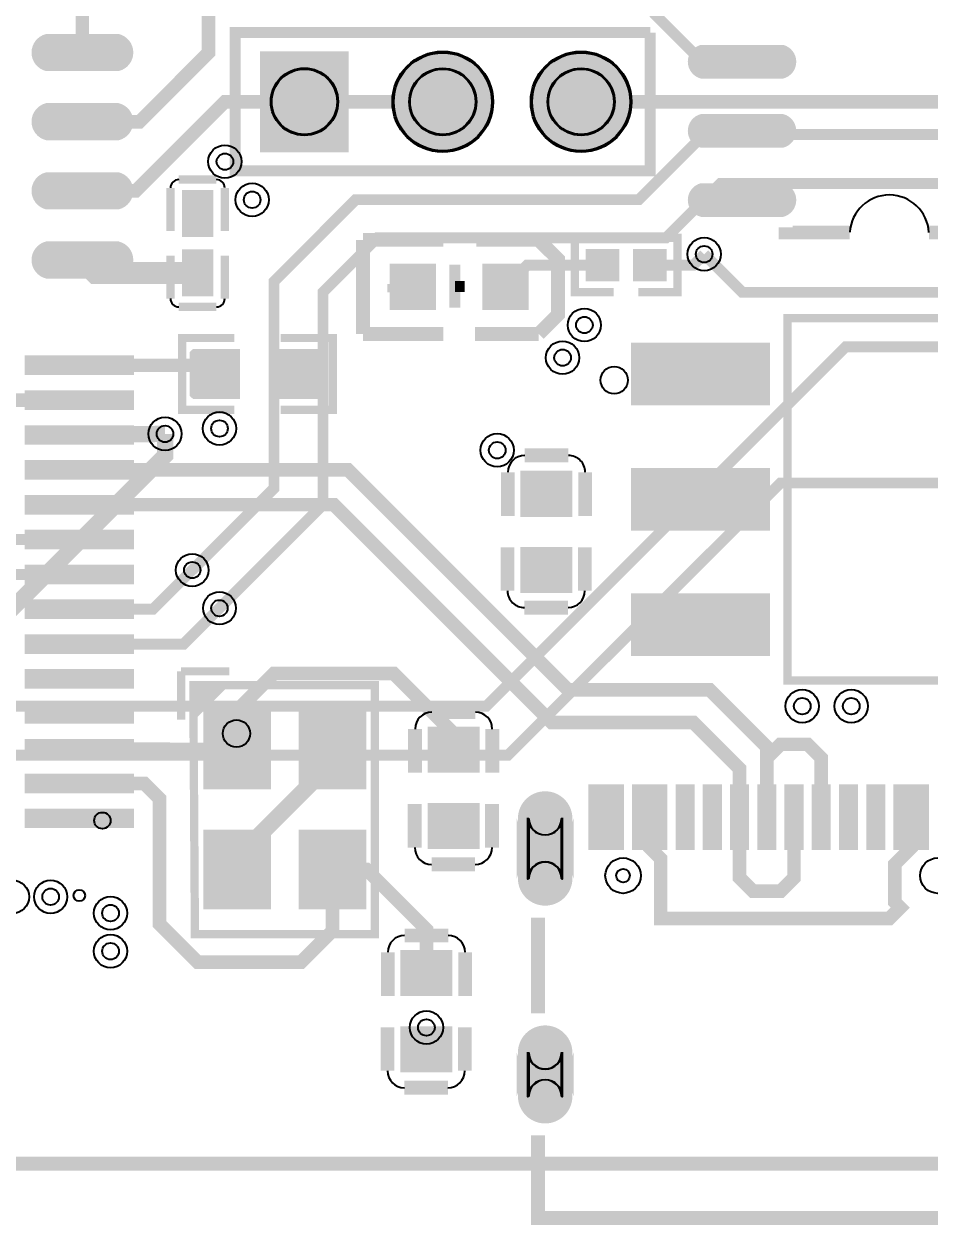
# Model space of a CAD drawing. Header units: millimetres. Extents: x -0.1 to 60.1, y -1.1 to 40.1.
# Drawn here: x 26.11 to 42.75, y -1.13 to 20.93 of the extents above; entities that cross this region are included whole.
import ezdxf

# ---------------------------------------------------------------- set-up
doc = ezdxf.new("R2010")
doc.units = ezdxf.units.MM
for name, color, linetype, true_color in [('BoardOutLine', 7, 'Continuous', 0xff00ff), ('BottomLayer', 7, 'Continuous', 0x0000ff), ('BottomSolderMaskLayer', 7, 'Continuous', 0xaa00ff), ('Document', 7, 'Continuous', 0xffffff), ('Hole', 7, 'Continuous', 0x222222), ('Multi-Layer', 7, 'Continuous', 0xc0c0c0), ('TopLayer', 7, 'Continuous', 0xff0000), ('TopPasteMaskLayer', 7, 'Continuous', 0x808080), ('TopSilkLayer', 7, 'Continuous', 0xffcc00), ('TopSolderMaskLayer', 7, 'Continuous', 0x800080)]:
    doc.layers.add(name, color=color, linetype=linetype, true_color=true_color)

msp = doc.modelspace()

# ---------------------------------------------------------------- hatches: boundary and pattern name
at = {"layer": 'BottomSolderMaskLayer'}
for points in [[(30.447269494538887, 20.424968249936455), (32.07287274574537, 20.424968249936455), (32.07287274574537, 18.574168148336298), (30.447269494538887, 18.574168148336298)], [(32.87467614935239, 19.499568199136434, 1), (34.72547625095259, 19.499568199136434, 1)], [(35.41468122936252, 19.499568199136434, 1), (37.26548133096272, 19.499568199136434, 1)], [(36.20533401066797, 6.350655563215923, -0.7853981633974483), (35.154533909067766, 6.350655563215923), (35.154533909067766, 5.224045986187093, -0.7853981633974483), (36.20533401066797, 5.224045986187093)], [(36.20533401066797, 2.0487793864474497, -0.7853981633974483), (35.154533909067766, 2.0487793864474497), (35.154533909067766, 1.2262015635142234, -0.7853981633974483), (36.20533401066797, 1.2262015635142234)]]:
    msp.add_hatch(color=256, dxfattribs=at).paths.add_polyline_path(points)
at = {"layer": 'Document'}
for points in [[(33.164516129032336, 16.375209550419072), (33.164516129032336, 15.714808229616324), (33.012115824231614, 15.714808229616324), (33.012115824231614, 16.375209550419072)], [(33.43967487934992, 15.99845059690108), (32.779273558547175, 15.99845059690108), (32.779273558547175, 16.1508509017018), (33.43967487934992, 16.1508509017018)], [(35.29342138684274, 16.0504191008381), (34.63302006604022, 16.0504191008381), (34.63302006604022, 16.202819405638706), (35.29342138684274, 16.202819405638706)], [(29.884124968250035, 8.786055372110695), (29.24912369824756, 8.786055372110695), (29.24912369824756, 8.151054102108105)]]:
    msp.add_hatch(color=256, dxfattribs=at).paths.add_polyline_path(points)
at = {"layer": 'Multi-Layer'}
for points in [[(30.47266954533893, 20.39956819913641), (32.04747269494533, 20.39956819913641), (32.04747269494533, 18.599568199136343), (30.47266954533893, 18.599568199136343)], [(32.90007620015249, 19.499568199136434, 1), (34.70007620015249, 19.499568199136434, 1)], [(35.44008128016262, 19.499568199136434, 1), (37.24008128016262, 19.499568199136434, 1)], [(36.17993395986787, 6.3373507747015765, -0.7853981633974483), (35.17993395986787, 6.3373507747015765), (35.17993395986787, 5.23735077470144, -0.7853981633974483), (36.17993395986787, 5.23735077470144)], [(36.17993395986787, 2.037490474980814, -0.7853981633974483), (35.17993395986787, 2.037490474980814), (35.17993395986787, 1.2374904749808593, -0.7853981633974483), (36.17993395986787, 1.2374904749808593)]]:
    msp.add_hatch(color=256, dxfattribs=at).paths.add_polyline_path(points)
at = {"layer": 'TopLayer'}
for points in [[(27.80111760223508, 20.718808737617454, -0.7853981633974483), (27.80111760223508, 20.088811277622536), (26.566116332232696, 20.088811277622536, -0.7853981633974483), (26.566116332232696, 20.718808737617454)], [(38.604216408432876, 19.95095250190489, -0.7853981633974483), (38.604216408432876, 20.519354838709564), (39.986029972059896, 20.519354838709564, -0.7853981633974483), (39.986029972059896, 19.95095250190489)], [(27.80111760223508, 19.448806197612388, -0.7853981633974483), (27.80111760223508, 18.81880873761747), (26.566116332232696, 18.81880873761747, -0.7853981633974483), (26.566116332232696, 19.448806197612388)], [(38.604216408432876, 18.680949961899824, -0.7853981633974483), (38.604216408432876, 19.249352298704498), (39.986029972059896, 19.249352298704498, -0.7853981633974483), (39.986029972059896, 18.680949961899824)], [(27.80111760223508, 18.17880365760732, -0.7853981633974483), (27.80111760223508, 17.548806197612404), (26.566116332232696, 17.548806197612404, -0.7853981633974483), (26.566116332232696, 18.17880365760732)], [(38.604216408432876, 17.410947421894758, -0.7853981633974483), (38.604216408432876, 17.97934975869943), (39.986029972059896, 17.97934975869943, -0.7853981633974483), (39.986029972059896, 17.410947421894758)], [(29.02918465836933, 17.05115570231135), (29.569189738379464, 17.05115570231135), (29.569189738379464, 17.841249682499324), (29.02918465836933, 17.841249682499324)], [(27.80111760223508, 16.908801117602255, -0.7853981633974483), (27.80111760223508, 16.278803657607337), (26.566116332232696, 16.278803657607337, -0.7853981633974483), (26.566116332232696, 16.908801117602255)], [(37.01722123444256, 16.230099060198086), (37.01722123444256, 16.77010414020822), (36.451587503175006, 16.77010414020822), (36.451587503175006, 16.230099060198086)], [(37.31724663449336, 16.230099060198086), (37.31724663449336, 16.77010414020822), (37.882880365760684, 16.77010414020822), (37.882880365760684, 16.230099060198086)], [(29.02918465836933, 16.751130302260663), (29.569189738379464, 16.751130302260663), (29.569189738379464, 15.961036322072573), (29.02918465836933, 15.961036322072573)], [(33.649174498348884, 16.500050800101462), (33.649174498348884, 15.700050800101621), (32.84917449834893, 15.700050800101621), (32.84917449834893, 16.500050800101462)], [(35.35097790195573, 16.500050800101462), (35.35097790195573, 15.700050800101621), (34.550977901955775, 15.700050800101621), (34.550977901955775, 16.500050800101462)], [(39.78016256032515, 13.949987299974623), (37.28016256032515, 13.949987299974623), (37.28016256032515, 15.050012700025377), (39.78016256032515, 15.050012700025377)], [(26.251231902463815, 14.485344170688222), (26.251231902463815, 14.835356870713667), (28.002209804419408, 14.835356870713667), (28.002209804419408, 14.485344170688222)], [(30.04899669799329, 14.068834137668205), (30.04899669799329, 14.932842265684485), (29.24251968503927, 14.932842265684485), (29.24251968503927, 14.068834137668205)], [(30.74902209804418, 14.068834137668205), (30.74902209804418, 14.932842265684485), (31.5554991109982, 14.932842265684485), (31.5554991109982, 14.068834137668205)], [(26.251231902463815, 13.845262890525646), (26.251231902463815, 14.195275590551091), (28.002209804419408, 14.195275590551091), (28.002209804419408, 13.845262890525646)], [(26.251231902463815, 13.205435610871177), (26.251231902463815, 13.555448310896622), (28.002209804419408, 13.555448310896622), (28.002209804419408, 13.205435610871177)], [(26.251231902463815, 12.565354330708601), (26.251231902463815, 12.915367030734046), (28.002209804419408, 12.915367030734046), (28.002209804419408, 12.565354330708601)], [(36.15011430022855, 12.700025400050777), (36.15011430022855, 11.900025400050708), (35.25008890017784, 11.900025400050708), (35.25008890017784, 12.700025400050777)], [(39.78016256032515, 11.650012700025286), (37.28016256032515, 11.650012700025286), (37.28016256032515, 12.750038100076154), (39.78016256032515, 12.750038100076154)], [(26.251231902463815, 11.925273050546025), (26.251231902463815, 12.27528575057147), (28.002209804419408, 12.27528575057147), (28.002209804419408, 11.925273050546025)], [(26.251231902463815, 11.285445770891442), (26.251231902463815, 11.635458470916888), (28.002209804419408, 11.635458470916888), (28.002209804419408, 11.285445770891442)], [(36.15011430022855, 11.300025400050686), (36.15011430022855, 10.500025400050731), (35.25008890017784, 10.500025400050731), (35.25008890017784, 11.300025400050686)], [(26.251231902463815, 10.645364490728866), (26.251231902463815, 10.995377190754311), (28.002209804419408, 10.995377190754311), (28.002209804419408, 10.645364490728866)], [(39.78016256032515, 9.350038100076176), (37.28016256032515, 9.350038100076176), (37.28016256032515, 10.45006350012693), (39.78016256032515, 10.45006350012693)], [(26.251231902463815, 10.00528321056629), (26.251231902463815, 10.355295910591735), (28.002209804419408, 10.355295910591735), (28.002209804419408, 10.00528321056629)], [(26.251231902463815, 9.365201930403828), (26.251231902463815, 9.715214630429273), (28.002209804419408, 9.715214630429273), (28.002209804419408, 9.365201930403828)], [(26.251231902463815, 8.725374650749245), (26.251231902463815, 9.075387350774577), (28.002209804419408, 9.075387350774577), (28.002209804419408, 8.725374650749245)], [(26.251231902463815, 8.085293370586669), (26.251231902463815, 8.435306070612), (28.002209804419408, 8.435306070612), (28.002209804419408, 8.085293370586669)], [(30.62514605029196, 8.300101600203106), (30.62514605029196, 6.900101600203243), (29.425146050291914, 6.900101600203243), (29.425146050291914, 8.300101600203106)], [(32.375158750317496, 8.300101600203106), (32.375158750317496, 6.900101600203243), (31.17515875031745, 6.900101600203243), (31.17515875031745, 8.300101600203106)], [(33.55006350012695, 7.200025400050663), (33.55006350012695, 8.000025400050731), (34.45008890017766, 8.000025400050731), (34.45008890017766, 7.200025400050663)], [(26.251231902463815, 7.4452120904242065), (26.251231902463815, 7.795224790449538), (28.002209804419408, 7.795224790449538), (28.002209804419408, 7.4452120904242065)], [(26.251231902463815, 6.80538481076951), (26.251231902463815, 7.1553975107949555), (28.002209804419408, 7.1553975107949555), (28.002209804419408, 6.80538481076951)], [(36.50002540005062, 6.937490474980905), (37.100025400050754, 6.937490474980905), (37.100025400050754, 5.787477774955505), (36.50002540005062, 5.787477774955505)], [(37.3000254000508, 6.937490474980905), (37.90002540005071, 6.937490474980905), (37.90002540005071, 5.787477774955505), (37.3000254000508, 5.787477774955505)], [(38.09999999999991, 6.937490474980905), (38.40002540005071, 6.937490474980905), (38.40002540005071, 5.787477774955505), (38.09999999999991, 5.787477774955505)], [(38.59999999999991, 6.937490474980905), (38.90002540005071, 6.937490474980905), (38.90002540005071, 5.787477774955505), (38.59999999999991, 5.787477774955505)], [(39.09999999999991, 6.937490474980905), (39.40002540005071, 6.937490474980905), (39.40002540005071, 5.787477774955505), (39.09999999999991, 5.787477774955505)], [(39.59999999999991, 6.937490474980905), (39.90002540005071, 6.937490474980905), (39.90002540005071, 5.787477774955505), (39.59999999999991, 5.787477774955505)], [(40.09999999999991, 6.937490474980905), (40.40002540005071, 6.937490474980905), (40.40002540005071, 5.787477774955505), (40.09999999999991, 5.787477774955505)], [(40.600000000000136, 6.937490474980905), (40.900025400050936, 6.937490474980905), (40.900025400050936, 5.787477774955505), (40.600000000000136, 5.787477774955505)], [(41.100000000000136, 6.937490474980905), (41.400025400050936, 6.937490474980905), (41.400025400050936, 5.787477774955505), (41.100000000000136, 5.787477774955505)], [(41.600000000000136, 6.937490474980905), (41.900025400050936, 6.937490474980905), (41.900025400050936, 5.787477774955505), (41.600000000000136, 5.787477774955505)], [(42.100025400050754, 6.937490474980905), (42.70002540005089, 6.937490474980905), (42.70002540005089, 5.787477774955505), (42.100025400050754, 5.787477774955505)], [(26.251231902463815, 6.165303530606934), (26.251231902463815, 6.515316230632379), (28.002209804419408, 6.515316230632379), (28.002209804419408, 6.165303530606934)], [(33.55006350012695, 5.800025400050799), (33.55006350012695, 6.600025400050754), (34.45008890017766, 6.600025400050754), (34.45008890017766, 5.800025400050799)], [(30.62514605029196, 6.100101600203175), (30.62514605029196, 4.700101600203084), (29.425146050291914, 4.700101600203084), (29.425146050291914, 6.100101600203175)], [(32.375209550419186, 6.100101600203175), (32.375209550419186, 4.700101600203084), (31.17520955041914, 4.700101600203084), (31.17520955041914, 6.100101600203175)], [(33.05006350012695, 3.099999999999909), (33.05006350012695, 3.8999999999999773), (33.95008890017766, 3.8999999999999773), (33.95008890017766, 3.099999999999909)], [(33.05006350012695, 1.7000000000000455), (33.05006350012695, 2.4999999999998863), (33.95008890017766, 2.4999999999998863), (33.95008890017766, 1.7000000000000455)]]:
    msp.add_hatch(color=256, dxfattribs=at).paths.add_polyline_path(points)
at = {"layer": 'TopPasteMaskLayer'}
for points in [[(27.80111760223508, 20.718808737617454, -0.7853981633974483), (27.80111760223508, 20.088811277622536), (26.566116332232696, 20.088811277622536, -0.7853981633974483), (26.566116332232696, 20.718808737617454)], [(38.604216408432876, 19.95095250190489, -0.7853981633974483), (38.604216408432876, 20.519354838709564), (39.986029972059896, 20.519354838709564, -0.7853981633974483), (39.986029972059896, 19.95095250190489)], [(27.80111760223508, 19.448806197612388, -0.7853981633974483), (27.80111760223508, 18.81880873761747), (26.566116332232696, 18.81880873761747, -0.7853981633974483), (26.566116332232696, 19.448806197612388)], [(38.604216408432876, 18.680949961899824, -0.7853981633974483), (38.604216408432876, 19.249352298704498), (39.986029972059896, 19.249352298704498, -0.7853981633974483), (39.986029972059896, 18.680949961899824)], [(27.80111760223508, 18.17880365760732, -0.7853981633974483), (27.80111760223508, 17.548806197612404), (26.566116332232696, 17.548806197612404, -0.7853981633974483), (26.566116332232696, 18.17880365760732)], [(38.604216408432876, 17.410947421894758, -0.7853981633974483), (38.604216408432876, 17.97934975869943), (39.986029972059896, 17.97934975869943, -0.7853981633974483), (39.986029972059896, 17.410947421894758)], [(29.52418084836154, 17.10111760223515), (29.074168148336184, 17.10111760223515), (29.024180848361766, 17.15110490220968), (29.024180848361766, 17.681102362204683), (29.074168148336184, 17.73111506223006), (29.52418084836154, 17.73111506223006), (29.574168148336184, 17.681102362204683), (29.574168148336184, 17.15110490220968)], [(27.80111760223508, 16.908801117602255, -0.7853981633974483), (27.80111760223508, 16.278803657607337), (26.566116332232696, 16.278803657607337, -0.7853981633974483), (26.566116332232696, 16.908801117602255)], [(37.032232664465255, 16.27010414020822), (37.032232664465255, 16.730099060198086), (36.99222758445512, 16.77010414020822), (36.49159258318514, 16.77010414020822), (36.451587503175006, 16.730099060198086), (36.451587503175006, 16.27010414020822), (36.49159258318514, 16.230099060198086), (36.99222758445512, 16.230099060198086)], [(37.30223520447021, 16.27010414020822), (37.30223520447021, 16.730099060198086), (37.34224028448057, 16.77010414020822), (37.84287528575055, 16.77010414020822), (37.882880365760684, 16.730099060198086), (37.882880365760684, 16.27010414020822), (37.84287528575055, 16.230099060198086), (37.34224028448057, 16.230099060198086)], [(29.52418084836154, 16.07112014224026), (29.074168148336184, 16.07112014224026), (29.024180848361766, 16.121107442214793), (29.024180848361766, 16.65110490220968), (29.074168148336184, 16.70111760223506), (29.52418084836154, 16.70111760223506), (29.574168148336184, 16.65110490220968), (29.574168148336184, 16.121107442214793)], [(33.649174498348884, 16.500050800101462), (33.649174498348884, 15.700050800101621), (32.84917449834893, 15.700050800101621), (32.84917449834893, 16.500050800101462)], [(35.35097790195573, 16.500050800101462), (35.35097790195573, 15.700050800101621), (34.550977901955775, 15.700050800101621), (34.550977901955775, 16.500050800101462)], [(39.78016256032515, 13.949987299974623), (37.28016256032515, 13.949987299974623), (37.28016256032515, 15.050012700025377), (39.78016256032515, 15.050012700025377)], [(26.251231902463815, 14.485344170688222), (26.251231902463815, 14.835356870713667), (28.002209804419408, 14.835356870713667), (28.002209804419408, 14.485344170688222)], [(30.04401828803657, 14.900812801625534), (30.04401828803657, 14.672847345694663), (29.664033528067193, 14.672847345694663), (29.664033528067193, 14.342849885699707), (30.04401828803657, 14.342849885699707), (30.04401828803657, 14.100812801625466), (29.994030988061922, 14.050825501650934), (29.2040386080771, 14.050825501650934), (29.154025908051835, 14.100812801625466), (29.154025908051835, 14.900812801625534), (29.2040386080771, 14.950825501650911), (29.994030988061922, 14.950825501650911)], [(31.59403098806206, 14.950825501650911), (30.794030988061877, 14.950825501650911), (30.744018288036386, 14.900812801625534), (30.744018288036386, 14.672847345694663), (31.114020828041703, 14.672847345694663), (31.114020828041703, 14.342849885699707), (30.744018288036386, 14.342849885699707), (30.744018288036386, 14.100812801625466), (30.794030988061877, 14.050825501650934), (31.59403098806206, 14.050825501650934), (31.644018288036477, 14.100812801625466), (31.644018288036477, 14.900812801625534)], [(26.251231902463815, 13.845262890525646), (26.251231902463815, 14.195275590551091), (28.002209804419408, 14.195275590551091), (28.002209804419408, 13.845262890525646)], [(26.251231902463815, 13.205435610871177), (26.251231902463815, 13.555448310896622), (28.002209804419408, 13.555448310896622), (28.002209804419408, 13.205435610871177)], [(26.251231902463815, 12.565354330708601), (26.251231902463815, 12.915367030734046), (28.002209804419408, 12.915367030734046), (28.002209804419408, 12.565354330708601)], [(36.15011430022855, 12.700025400050777), (36.15011430022855, 11.900025400050708), (35.25008890017784, 11.900025400050708), (35.25008890017784, 12.700025400050777)], [(39.78016256032515, 11.650012700025286), (37.28016256032515, 11.650012700025286), (37.28016256032515, 12.750038100076154), (39.78016256032515, 12.750038100076154)], [(26.251231902463815, 11.925273050546025), (26.251231902463815, 12.27528575057147), (28.002209804419408, 12.27528575057147), (28.002209804419408, 11.925273050546025)], [(26.251231902463815, 11.285445770891442), (26.251231902463815, 11.635458470916888), (28.002209804419408, 11.635458470916888), (28.002209804419408, 11.285445770891442)], [(36.15011430022855, 11.300025400050686), (36.15011430022855, 10.500025400050731), (35.25008890017784, 10.500025400050731), (35.25008890017784, 11.300025400050686)], [(26.251231902463815, 10.645364490728866), (26.251231902463815, 10.995377190754311), (28.002209804419408, 10.995377190754311), (28.002209804419408, 10.645364490728866)], [(39.78016256032515, 9.350038100076176), (37.28016256032515, 9.350038100076176), (37.28016256032515, 10.45006350012693), (39.78016256032515, 10.45006350012693)], [(26.251231902463815, 10.00528321056629), (26.251231902463815, 10.355295910591735), (28.002209804419408, 10.355295910591735), (28.002209804419408, 10.00528321056629)], [(26.251231902463815, 9.365201930403828), (26.251231902463815, 9.715214630429273), (28.002209804419408, 9.715214630429273), (28.002209804419408, 9.365201930403828)], [(26.251231902463815, 8.725374650749245), (26.251231902463815, 9.075387350774577), (28.002209804419408, 9.075387350774577), (28.002209804419408, 8.725374650749245)], [(26.251231902463815, 8.085293370586669), (26.251231902463815, 8.435306070612), (28.002209804419408, 8.435306070612), (28.002209804419408, 8.085293370586669)], [(30.62514605029196, 8.300101600203106), (30.62514605029196, 6.900101600203243), (29.425146050291914, 6.900101600203243), (29.425146050291914, 8.300101600203106)], [(32.375158750317496, 8.300101600203106), (32.375158750317496, 6.900101600203243), (31.17515875031745, 6.900101600203243), (31.17515875031745, 8.300101600203106)], [(33.55006350012695, 7.200025400050663), (33.55006350012695, 8.000025400050731), (34.45008890017766, 8.000025400050731), (34.45008890017766, 7.200025400050663)], [(26.251231902463815, 7.4452120904242065), (26.251231902463815, 7.795224790449538), (28.002209804419408, 7.795224790449538), (28.002209804419408, 7.4452120904242065)], [(26.251231902463815, 6.80538481076951), (26.251231902463815, 7.1553975107949555), (28.002209804419408, 7.1553975107949555), (28.002209804419408, 6.80538481076951)], [(35.18003556007102, 6.337439674807911), (35.18106287066985, 6.369474779937605), (35.18414056648544, 6.401378245520732), (35.1892560006097, 6.433018973411436), (35.19638815263238, 6.464266945109898), (35.20550771501962, 6.49499375603466), (35.21657721354404, 6.525073143165287), (35.22955116127537, 6.5543815038837465), (35.24437624549432, 6.582798403884226), (35.260991546767855, 6.610207072062963), (35.27932878927868, 6.636494880355713), (35.29931262138575, 6.661553806550842), (35.32086092526038, 6.685280878175149), (35.34388515432556, 6.7075785956302525), (35.36829069711234, 6.728355332838532), (35.39397726603943, 6.747525713755067), (35.42083930951617, 6.7650109631954365), (35.44876644567603, 6.7807392305398935), (35.47764391595888, 6.794645884982856), (35.507353056679676, 6.806673781114682), (35.537771786642224, 6.816773493744677), (35.56877510879622, 6.824903520999101), (35.60023562387778, 6.831030454861889), (35.63202405391871, 6.835129118454688), (35.6640097734803, 6.837182669494837), (35.69606134641731, 6.837182669502681), (35.72804706597981, 6.835129118478335), (35.75983549602324, 6.831030454900997), (35.791296011107534, 6.824903521053557), (35.82229933326539, 6.816773493814253), (35.85271806323294, 6.806673781199152), (35.88242720395988, 6.7946458850817635), (35.91130467424955, 6.780739230652898), (35.93923181041691, 6.765010963322197), (35.966093853902066, 6.747525713894902), (35.9917804228387, 6.728355332990873), (36.016185965635714, 6.70757859579453), (36.039210194711586, 6.685280878350795), (36.06075849859781, 6.661553806736947), (36.08074233071716, 6.636494880551595), (36.09907957324094, 6.61020707226794), (36.11569487452789, 6.582798404097275), (36.130519958760715, 6.554381504104072), (36.143493906506365, 6.525073143391751), (36.15456340504534, 6.494993756266581), (36.163682967447585, 6.464266945346253), (36.170815119485724, 6.433018973651315), (36.17593055362545, 6.401378245763112), (36.17900824945673, 6.3694747801815765), (36.18003556007102, 6.337439675052337), (36.18003556007102, 5.237414274899834), (36.17900824947219, 5.20537916977014), (36.1759305536566, 5.173475704187126), (36.170815119532335, 5.141834976296309), (36.16368296750966, 5.11058700459796), (36.15456340512242, 5.079860193673198), (36.143493906597996, 5.0497808065425716), (36.13051995886667, 5.020472445823998), (36.115694874647716, 4.9920555458235185), (36.09907957337418, 4.964646877644782), (36.080742330863586, 4.9383590693521455), (36.060758498756286, 4.913300143156903), (36.03921019488166, 4.889573071532595), (36.0161859658167, 4.867275354077606), (35.99178042302992, 4.846498616869212), (35.96609385410261, 4.827328235952791), (35.93923181062587, 4.809842986512308), (35.91130467446624, 4.794114719167965), (35.88242720418316, 4.780208064725002), (35.85271806346236, 4.768180168593062), (35.822299333499814, 4.758080455963068), (35.79129601134582, 4.749950428708644), (35.759835496264486, 4.743823494845856), (35.728047066223326, 4.739724831253056), (35.696061346661736, 4.737671280213021), (35.66400977372473, 4.737671280205177), (35.63202405416223, 4.739724831229523), (35.600235624118795, 4.743823494806861), (35.56877510903473, 4.7499504286543015), (35.53777178687665, 4.758080455893605), (35.507353056909096, 4.768180168508593), (35.47764391618216, 4.780208064626095), (35.448766445892716, 4.794114719054846), (35.420839309725125, 4.809842986385661), (35.39397726623997, 4.827328235812843), (35.36829069730334, 4.846498616716872), (35.343885154506324, 4.8672753539132145), (35.32086092543045, 4.889573071357063), (35.29931262154423, 4.913300142970911), (35.27932878942488, 4.938359069156149), (35.260991546901096, 4.964646877439918), (35.244376245614376, 4.992055545610583), (35.22955116138132, 5.020472445603787), (35.2165772136359, 5.049780806315994), (35.2055077150967, 5.079860193441277), (35.19638815269445, 5.110587004361491), (35.189256000656314, 5.14183497605643), (35.18414056651659, 5.173475703944632), (35.18106287068531, 5.205379169526168), (35.18003556007102, 5.237414274655407)], [(36.50002540005062, 6.937490474980905), (37.100025400050754, 6.937490474980905), (37.100025400050754, 5.787477774955505), (36.50002540005062, 5.787477774955505)], [(37.3000254000508, 6.937490474980905), (37.90002540005071, 6.937490474980905), (37.90002540005071, 5.787477774955505), (37.3000254000508, 5.787477774955505)], [(38.09999999999991, 6.937490474980905), (38.40002540005071, 6.937490474980905), (38.40002540005071, 5.787477774955505), (38.09999999999991, 5.787477774955505)], [(38.59999999999991, 6.937490474980905), (38.90002540005071, 6.937490474980905), (38.90002540005071, 5.787477774955505), (38.59999999999991, 5.787477774955505)], [(39.09999999999991, 6.937490474980905), (39.40002540005071, 6.937490474980905), (39.40002540005071, 5.787477774955505), (39.09999999999991, 5.787477774955505)], [(39.59999999999991, 6.937490474980905), (39.90002540005071, 6.937490474980905), (39.90002540005071, 5.787477774955505), (39.59999999999991, 5.787477774955505)], [(40.09999999999991, 6.937490474980905), (40.40002540005071, 6.937490474980905), (40.40002540005071, 5.787477774955505), (40.09999999999991, 5.787477774955505)], [(40.600000000000136, 6.937490474980905), (40.900025400050936, 6.937490474980905), (40.900025400050936, 5.787477774955505), (40.600000000000136, 5.787477774955505)], [(41.100000000000136, 6.937490474980905), (41.400025400050936, 6.937490474980905), (41.400025400050936, 5.787477774955505), (41.100000000000136, 5.787477774955505)], [(41.600000000000136, 6.937490474980905), (41.900025400050936, 6.937490474980905), (41.900025400050936, 5.787477774955505), (41.600000000000136, 5.787477774955505)], [(42.100025400050754, 6.937490474980905), (42.70002540005089, 6.937490474980905), (42.70002540005089, 5.787477774955505), (42.100025400050754, 5.787477774955505)], [(26.251231902463815, 6.165303530606934), (26.251231902463815, 6.515316230632379), (28.002209804419408, 6.515316230632379), (28.002209804419408, 6.165303530606934)], [(33.55006350012695, 5.800025400050799), (33.55006350012695, 6.600025400050754), (34.45008890017766, 6.600025400050754), (34.45008890017766, 5.800025400050799)], [(30.62514605029196, 6.100101600203175), (30.62514605029196, 4.700101600203084), (29.425146050291914, 4.700101600203084), (29.425146050291914, 6.100101600203175)], [(32.375209550419186, 6.100101600203175), (32.375209550419186, 4.700101600203084), (31.17520955041914, 4.700101600203084), (31.17520955041914, 6.100101600203175)], [(33.05006350012695, 3.099999999999909), (33.05006350012695, 3.8999999999999773), (33.95008890017766, 3.8999999999999773), (33.95008890017766, 3.099999999999909)], [(33.05006350012695, 1.7000000000000455), (33.05006350012695, 2.4999999999998863), (33.95008890017766, 2.4999999999998863), (33.95008890017766, 1.7000000000000455)], [(35.18003556007102, 2.0375666750618393), (35.18106287066985, 2.069601780191533), (35.18414056648544, 2.1015052457746606), (35.1892560006097, 2.133145973665364), (35.19638815263238, 2.164393945363827), (35.20550771501962, 2.1951207562885884), (35.21657721354404, 2.2252001434192152), (35.22955116127537, 2.254508504137789), (35.24437624549432, 2.2829254041382683), (35.260991546767855, 2.3103340723168913), (35.27932878927868, 2.3366218806096413), (35.29931262138575, 2.3616808068047703), (35.32086092526038, 2.3854078784290778), (35.34388515432556, 2.407705595884181), (35.36829069711234, 2.4284823330925747), (35.39397726603943, 2.4476527140089956), (35.42083930951617, 2.465137963449365), (35.44876644567603, 2.480866230793822), (35.47764391595888, 2.4947728852367845), (35.507353056679676, 2.5068007813687245), (35.537771786642224, 2.5169004939986053), (35.56877510879622, 2.5250305212530293), (35.60023562387778, 2.531157455115931), (35.63202405391871, 2.5352561187087304), (35.6640097734803, 2.5373096697487654), (35.69606134641731, 2.5373096697566098), (35.72804706597981, 2.5352561187322635), (35.75983549602324, 2.5311574551549256), (35.791296011107534, 2.5250305213074853), (35.82229933326539, 2.5169004940681816), (35.85271806323294, 2.50680078145308), (35.88242720395988, 2.494772885335692), (35.91130467424955, 2.4808662309069405), (35.93923181041691, 2.465137963576126), (35.966093853902066, 2.4476527141488305), (35.9917804228387, 2.428482333244915), (36.016185965635714, 2.4077055960485723), (36.039210194711586, 2.385407878604724), (36.06075849859781, 2.3616808069908757), (36.08074233071716, 2.3366218808055237), (36.09907957324094, 2.3103340725218686), (36.11569487452789, 2.2829254043512037), (36.130519958760715, 2.254508504358), (36.143493906506365, 2.2252001436456794), (36.15456340504534, 2.1951207565205095), (36.163682967447585, 2.1643939456002954), (36.170815119485724, 2.133145973905357), (36.17593055362545, 2.101505246017041), (36.17900824945673, 2.069601780435505), (36.18003556007102, 2.037566675306266), (36.18003556007102, 1.2375666752046754), (36.17900824947219, 1.2055315700749816), (36.1759305536566, 1.1736281044919679), (36.170815119532335, 1.1419873766012643), (36.16368296750966, 1.1107394049028017), (36.15456340512242, 1.08001259397804), (36.143493906597996, 1.0499332068474132), (36.13051995886667, 1.0206248461288396), (36.115694874647716, 0.9922079461283602), (36.09907957337418, 0.9647992779496235), (36.080742330863586, 0.9385114696569872), (36.060758498756286, 0.9134525434618581), (36.03921019488166, 0.8897254718375507), (36.0161859658167, 0.8674277543824473), (35.99178042302992, 0.8466510171740538), (35.96609385410261, 0.8274806362576328), (35.93923181062587, 0.8099953868172634), (35.91130467446624, 0.7942671194728064), (35.88242720418316, 0.7803604650298439), (35.85271806346236, 0.7683325688979039), (35.822299333499814, 0.7582328562680232), (35.79129601134582, 0.7501028290135991), (35.759835496264486, 0.7439758951506974), (35.728047066223326, 0.7398772315578981), (35.696061346661736, 0.7378236805178631), (35.66400977372473, 0.7378236805100187), (35.63202405416223, 0.7398772315343649), (35.600235624118795, 0.7439758951117028), (35.56877510903473, 0.7501028289591432), (35.53777178687665, 0.7582328561984468), (35.507353056909096, 0.7683325688135483), (35.47764391618216, 0.7803604649309364), (35.448766445892716, 0.794267119359688), (35.420839309725125, 0.8099953866905025), (35.39397726623997, 0.827480636117798), (35.36829069730334, 0.8466510170217134), (35.343885154506324, 0.8674277542180562), (35.32086092543045, 0.8897254716619045), (35.29931262154423, 0.9134525432757528), (35.27932878942488, 0.9385114694611048), (35.260991546901096, 0.9647992777447598), (35.244376245614376, 0.9922079459154247), (35.22955116138132, 1.0206248459086282), (35.2165772136359, 1.049933206620949), (35.2055077150967, 1.080012593746119), (35.19638815269445, 1.110739404666333), (35.189256000656314, 1.1419873763612713), (35.18414056651659, 1.1736281042495875), (35.18106287068531, 1.2055315698311233), (35.18003556007102, 1.2375666749603624)]]:
    msp.add_hatch(color=256, dxfattribs=at).paths.add_polyline_path(points)
at = {"layer": 'TopSolderMaskLayer'}
for points in [[(27.850910017265733, 20.744208788417556, -0.7853981633974483), (27.850910017265733, 20.063411226822435), (26.516323917202044, 20.063411226822435, -0.7853981633974483), (26.516323917202044, 20.744208788417556)], [(38.542467656818644, 19.92555245110479, -0.7853981633974483), (38.542467656818644, 20.544754889509665), (40.04777872367413, 20.544754889509665, -0.7853981633974483), (40.04777872367413, 19.92555245110479)], [(30.447269494538887, 20.424968249936455), (32.07287274574537, 20.424968249936455), (32.07287274574537, 18.574168148336298), (30.447269494538887, 18.574168148336298)], [(32.87467614935239, 19.499568199136434, 1), (34.72547625095259, 19.499568199136434, 1)], [(35.41468122936252, 19.499568199136434, 1), (37.26548133096272, 19.499568199136434, 1)], [(27.850910017265733, 19.47420624841249, -0.7853981633974483), (27.850910017265733, 18.79340868681737), (26.516323917202044, 18.79340868681737, -0.7853981633974483), (26.516323917202044, 19.47420624841249)], [(38.542467656818644, 18.655549911099722, -0.7853981633974483), (38.542467656818644, 19.2747523495046), (40.04777872367413, 19.2747523495046, -0.7853981633974483), (40.04777872367413, 18.655549911099722)], [(27.850910017265733, 18.204203708407423, -0.7853981633974483), (27.850910017265733, 17.523406146812302), (26.516323917202044, 17.523406146812302, -0.7853981633974483), (26.516323917202044, 18.204203708407423)], [(29.011824500199964, 17.013989908318536), (29.586549896548604, 17.013989908318536), (29.586549896548604, 17.878410697555182), (29.011824500199964, 17.878410697555182)], [(38.542467656818644, 17.385547371094656, -0.7853981633974483), (38.542467656818644, 18.004749809499533), (40.04777872367413, 18.004749809499533, -0.7853981633974483), (40.04777872367413, 17.385547371094656)], [(27.850910017265733, 16.934201168402357, -0.7853981633974483), (27.850910017265733, 16.253403606807236), (26.516323917202044, 16.253403606807236, -0.7853981633974483), (26.516323917202044, 16.934201168402357)], [(29.011824500199964, 16.78829609625359), (29.586549896548604, 16.78829609625359), (29.586549896548604, 15.923875307016715), (29.011824500199964, 15.923875307016715)], [(37.04263040964338, 16.20470139886652), (37.04263040964338, 16.795506580476854), (36.42619885787599, 16.795506580476854), (36.42619885787599, 16.20470139886652)], [(37.29183745929231, 16.20470139886652), (37.29183745929231, 16.795506580476854), (37.9082690110597, 16.795506580476854), (37.9082690110597, 16.20470139886652)], [(33.67457616205547, 16.52545246380805), (33.67457616205547, 15.674652362207894), (32.8237760604552, 15.674652362207894), (32.8237760604552, 16.52545246380805)], [(35.37637956566209, 16.52545246380805), (35.37637956566209, 15.674652362207894), (34.52557946406205, 15.674652362207894), (34.52557946406205, 16.52545246380805)], [(39.8055644175804, 13.924583143594418), (37.25476431598031, 13.924583143594418), (37.25476431598031, 15.075409818268213), (39.8055644175804, 15.075409818268213)], [(26.124165291291547, 14.48026688708103), (26.124165291291547, 14.84043415432086), (28.129276415591903, 14.84043415432086), (28.129276415591903, 14.48026688708103)], [(30.07440394858122, 14.04343408686816), (30.07440394858122, 14.95824231648453), (29.217126834026658, 14.95824231648453), (29.217126834026658, 14.04343408686816)], [(30.723614847456474, 14.04343408686816), (30.723614847456474, 14.95824231648453), (31.580891962010583, 14.95824231648453), (31.580891962010583, 14.04343408686816)], [(26.124165291291547, 13.840185606918453), (26.124165291291547, 14.200352874158284), (28.129276415591903, 14.200352874158284), (28.129276415591903, 13.840185606918453)], [(26.124165291291547, 13.200358327263984), (26.124165291291547, 13.560525594503815), (28.129276415591903, 13.560525594503815), (28.129276415591903, 13.200358327263984)], [(26.124165291291547, 12.560277047101408), (26.124165291291547, 12.920444314341239), (28.129276415591903, 12.920444314341239), (28.129276415591903, 12.560277047101408)], [(36.17869661545751, 12.722608957762759), (36.17869661545751, 11.877453311895806), (35.22151948820033, 11.877453311895806), (35.22151948820033, 12.722608957762759)], [(39.8055644175804, 11.624608543645081), (37.25476431598031, 11.624608543645081), (37.25476431598031, 12.775435218319103), (39.8055644175804, 12.775435218319103)], [(26.124165291291547, 11.920195766938946), (26.124165291291547, 12.280363034178663), (28.129276415591903, 12.280363034178663), (28.129276415591903, 11.920195766938946)], [(26.124165291291547, 11.28036848728425), (26.124165291291547, 11.64053575452408), (28.129276415591903, 11.64053575452408), (28.129276415591903, 11.28036848728425)], [(36.17869661545751, 11.322597488205702), (36.17869661545751, 10.477441842338749), (35.22151948820033, 10.477441842338749), (35.22151948820033, 11.322597488205702)], [(26.124165291291547, 10.640287207121673), (26.124165291291547, 11.000454474361504), (28.129276415591903, 11.000454474361504), (28.129276415591903, 10.640287207121673)], [(39.8055644175804, 9.324633943695972), (37.25476431598031, 9.324633943695972), (37.25476431598031, 10.475460618369766), (39.8055644175804, 10.475460618369766)], [(26.124165291291547, 10.000205926959211), (26.124165291291547, 10.360373194198928), (28.129276415591903, 10.360373194198928), (28.129276415591903, 10.000205926959211)], [(26.124165291291547, 9.360124646796635), (26.124165291291547, 9.720291914036352), (28.129276415591903, 9.720291914036352), (28.129276415591903, 9.360124646796635)], [(26.124165291291547, 8.720297367142052), (26.124165291291547, 9.08046463438177), (28.129276415591903, 9.08046463438177), (28.129276415591903, 8.720297367142052)], [(26.124165291291547, 8.08021608697959), (26.124165291291547, 8.440383354219193), (28.129276415591903, 8.440383354219193), (28.129276415591903, 8.08021608697959)], [(30.646918444067296, 8.329732842261365), (30.646918444067296, 6.870466057061094), (29.403375499838376, 6.870466057061094), (29.403375499838376, 8.329732842261365)], [(32.396929300771035, 8.329732842261365), (32.396929300771035, 6.870466057061094), (31.153386356542114, 6.870466057061094), (31.153386356542114, 8.329732842261365)], [(33.52149408814944, 7.177454745590353), (33.52149408814944, 8.022610391457306), (34.47867121540662, 8.022610391457306), (34.47867121540662, 7.177454745590353)], [(26.124165291291547, 7.440134806817014), (26.124165291291547, 7.800302074056617), (28.129276415591903, 7.800302074056617), (28.129276415591903, 7.440134806817014)], [(26.124165291291547, 6.800307527162431), (26.124165291291547, 7.160474794402148), (28.129276415591903, 7.160474794402148), (28.129276415591903, 6.800307527162431)], [(36.47462104816668, 6.962893891809472), (37.12542114976691, 6.962893891809472), (37.12542114976691, 5.7620810901838695), (36.47462104816668, 5.7620810901838695)], [(37.27463395141854, 6.962893891809472), (37.925434053018535, 6.962893891809472), (37.925434053018535, 5.7620810901838695), (37.27463395141854, 5.7620810901838695)], [(38.07461500299337, 6.962893891809472), (38.42544480572815, 6.962893891809472), (38.42544480572815, 5.7620810901838695), (38.07461500299337, 5.7620810901838695)], [(38.574593497573915, 6.962893891809472), (38.925423300308694, 6.962893891809472), (38.925423300308694, 5.7620810901838695), (38.574593497573915, 5.7620810901838695)], [(39.07461500299337, 6.962893891809472), (39.42544480572815, 6.962893891809472), (39.42544480572815, 5.7620810901838695), (39.07461500299337, 5.7620810901838695)], [(39.574593497573915, 6.962893891809472), (39.925423300308694, 6.962893891809472), (39.925423300308694, 5.7620810901838695), (39.574593497573915, 5.7620810901838695)], [(40.07461500299337, 6.962893891809472), (40.42544480572815, 6.962893891809472), (40.42544480572815, 5.7620810901838695), (40.07461500299337, 5.7620810901838695)], [(40.57459349757414, 6.962893891809472), (40.92542330030915, 6.962893891809472), (40.92542330030915, 5.7620810901838695), (40.57459349757414, 5.7620810901838695)], [(41.074615002993596, 6.962893891809472), (41.425444805728375, 6.962893891809472), (41.425444805728375, 5.7620810901838695), (41.074615002993596, 5.7620810901838695)], [(41.57459349757414, 6.962893891809472), (41.92542330030915, 6.962893891809472), (41.92542330030915, 5.7620810901838695), (41.57459349757414, 5.7620810901838695)], [(42.07462534925048, 6.962893891809472), (42.725425450850935, 6.962893891809472), (42.725425450850935, 5.7620810901838695), (42.07462534925048, 5.7620810901838695)], [(33.52149408814944, 5.777443276033523), (33.52149408814944, 6.622598921900249), (34.47867121540662, 6.622598921900249), (34.47867121540662, 5.777443276033523)], [(26.124165291291547, 6.160226246999855), (26.124165291291547, 6.520393514239572), (28.129276415591903, 6.520393514239572), (28.129276415591903, 6.160226246999855)], [(36.20533401066797, 6.350655563215923, -0.7853981633974483), (35.154533909067766, 6.350655563215923), (35.154533909067766, 5.224045986187093, -0.7853981633974483), (36.20533401066797, 5.224045986187093)], [(30.646918444067296, 6.129739293887155), (30.646918444067296, 4.670472508686885), (29.403375499838376, 4.670472508686885), (29.403375499838376, 6.129739293887155)], [(32.396981944194295, 6.129739293887155), (32.396981944194295, 4.670472508686885), (31.1534389999656, 4.670472508686885), (31.1534389999656, 6.129739293887155)], [(33.02148602361717, 3.0774178759826327), (33.02148602361717, 3.9225735218495856), (33.97866315087458, 3.9225735218495856), (33.97866315087458, 3.0774178759826327)], [(33.02148602361717, 1.677420743371954), (33.02148602361717, 2.5225763892386794), (33.97866315087458, 2.5225763892386794), (33.97866315087458, 1.677420743371954)], [(36.20533401066797, 2.0487793864474497, -0.7853981633974483), (35.154533909067766, 2.0487793864474497), (35.154533909067766, 1.2262015635142234, -0.7853981633974483), (36.20533401066797, 1.2262015635142234)]]:
    msp.add_hatch(color=256, dxfattribs=at).paths.add_polyline_path(points)

# ---------------------------------------------------------------- linework, layer by layer
at = {"layer": 'BoardOutLine', "const_width": 0.25400050800101603}
msp.add_lwpolyline([(0, 40.00007620015231), (60.000127000254, 40.00007620015231), (60.000127000254, 0), (0, 0), (0, 40.00007620015231)], close=True, dxfattribs=at)
at = {"layer": 'BottomLayer'}
for points, const_width in [([(47.40002540005071, 20.100025400050754), (46.7995681991365, 19.499568199136434), (36.34005588011178, 19.499568199136434)], 0.25001270002540005), ([(51.300711201422246, 17.599644399288763), (51.300711201422246, 18.49880619761234), (50.899390398780724, 18.900127000253974), (38.60068580137158, 18.900127000253974), (37.39926339852673, 17.70124460248917), (32.19987299974605, 17.70124460248917), (30.701270002540014, 16.200101600203197), (30.701270002540014, 12.40025400050797), (29.200127000254042, 10.899110998222)], 0.2), ([(29.700076200152353, 10.200025400050777), (31.600076200152444, 12.100025400050754), (31.600076200152444, 16.000050800101462), (32.600076200152444, 17.000050800101576), (37.90010160020324, 17.000050800101576), (38.90010160020324, 18.000050800101576), (50.40012700025409, 18.000050800101576)], 0.2), ([(10.400025400050708, 17.6999745999492), (13.300177800355641, 17.6999745999492), (15.200101600203197, 15.800076200152375), (22.600076200152444, 8.399999999999977), (34.60012700025413, 8.399999999999977), (41.200050800101735, 15.000050800101576), (44.60015240030498, 15.000050800101576)], 0.2), ([(10.899390398780724, 16.901143002286062), (12.79931419862828, 16.901143002286062), (22.19987299974605, 7.500584201168294), (34.99895859791718, 7.500584201168294), (40.00022860045715, 12.499314198628326), (48.99946659893317, 12.499314198628326), (50.29994919989849, 13.799796799593537)], 0.2), ([(38.600127000253906, 16.700050800101508), (39.3002286004571, 15.99994919989831), (45.000228600457376, 15.99994919989831)], 0.2), ([(25.600177800355596, 9.900127000253974), (28.700076200152353, 13.000025400050731), (28.700076200152353, 13.400025400050708)], 0.30000000000000004)]:
    msp.add_lwpolyline(points, dxfattribs=dict(at, const_width=const_width))
at = {"layer": 'BottomSolderMaskLayer'}
for points in [[(35.364854071643514, 6.350772628426853), (35.364854071643514, 5.224137036906882)], [(35.99533413260364, 6.350772628426853), (35.99533413260364, 5.224137036906882)], [(35.364693929387805, 2.048883854040014), (35.364693929387805, 1.2263060311065601)], [(35.99517399034793, 2.048883854040014), (35.99517399034793, 1.2263060311065601)]]:
    msp.add_lwpolyline(points, close=True, dxfattribs=at)
for centre, radius in [((33.80007620015249, 19.499568199136434), 0.9254000508001016), ((36.34008128016262, 19.499568199136434), 0.9254000508001016), ((31.260071120142356, 19.499568199136434), 0.6193548387096774), ((33.80007620015249, 19.499568199136434), 0.6169333672000678), ((36.34008128016262, 19.499568199136434), 0.6169333672000678)]:
    msp.add_circle(centre, radius, dxfattribs=at)
for centre, start, end in [((35.680094102123576, 6.350772628426853), 180, 0), ((35.680094102123576, 5.224137036906882), 0, 180), ((35.67993395986787, 2.048883854040014), 180, 0), ((35.67993395986787, 1.2263060311065601), 0, 180)]:
    msp.add_arc(centre, 0.315240030480061, start, end, dxfattribs=at)
at = {"layer": 'Document'}
for centre, radius in [((36.94841249682486, 14.387807975615942), 0.24993649987299976), ((30.011150622301102, 7.897078994157937), 0.24993649987299976), ((27.551155702311462, 6.300431800863521), 0.15011430022860048), ((37.10995681991358, 5.287985775971606), 0.12496824993649988)]:
    msp.add_circle(centre, radius, dxfattribs=at)
at = {"layer": 'Hole'}
for centre, radius in [((29.80007620015226, 18.399999999999977), 0.15240030480060962), ((30.299949199898492, 17.6999745999492), 0.15240030480060962), ((38.600177800355596, 16.699974599949087), 0.15240030480060962), ((36.40002540005071, 15.399999999999977), 0.15240030480060962), ((36.000228600457376, 14.80005080010153), 0.15240030480060962), ((28.700000000000045, 13.399999999999977), 0.15240030480060962), ((29.700000000000045, 13.500076200152307), 0.15240030480060962), ((34.80007620015249, 13.100025400050754), 0.15240030480060962), ((29.200127000254042, 10.900127000253974), 0.15001270002540007), ((29.700000000000045, 10.200101600203197), 0.15001270002540007), ((40.40002540005071, 8.399999999999977), 0.15240030480060962), ((41.300203200406486, 8.399999999999977), 0.15240030480060962), ((26.600177800355596, 4.8998729997459805), 0.15240030480060962), ((27.699999999999818, 4.599898399796757), 0.15240030480060962), ((27.699999999999818, 3.8998729997459805), 0.15240030480060962), ((33.50010160020315, 2.500076200152421), 0.15240030480060962)]:
    msp.add_circle(centre, radius, dxfattribs=at)
at = {"layer": 'Multi-Layer'}
for points in [[(35.38008636017271, 6.337465074930037), (35.38008636017271, 5.237439674879283)], [(35.980086360172706, 6.337465074930037), (35.980086360172706, 5.237439674879283)], [(35.37993395986787, 2.0375920751840795), (35.37993395986787, 1.237592075184125)], [(35.979933959867864, 2.0375920751840795), (35.979933959867864, 1.237592075184125)]]:
    msp.add_lwpolyline(points, close=True, dxfattribs=at)
for centre, radius in [((33.80007620015249, 19.499568199136434), 0.9000000000000001), ((36.34008128016262, 19.499568199136434), 0.9000000000000001), ((31.260071120142356, 19.499568199136434), 0.6000000000000001), ((33.80007620015249, 19.499568199136434), 0.6000000000000001), ((36.34008128016262, 19.499568199136434), 0.6000000000000001), ((29.80007620015226, 18.399999999999977), 0.30480060960121924), ((30.299949199898492, 17.6999745999492), 0.30480060960121924), ((38.600177800355596, 16.699974599949087), 0.30480060960121924), ((36.40002540005071, 15.399999999999977), 0.30480060960121924), ((36.000228600457376, 14.80005080010153), 0.30480060960121924), ((28.700000000000045, 13.399999999999977), 0.30480060960121924), ((29.700000000000045, 13.500076200152307), 0.30480060960121924), ((34.80007620015249, 13.100025400050754), 0.30480060960121924), ((29.200127000254042, 10.900127000253974), 0.30000000000000004), ((29.700000000000045, 10.200101600203197), 0.30000000000000004), ((40.40002540005071, 8.399999999999977), 0.30480060960121924), ((41.300203200406486, 8.399999999999977), 0.30480060960121924), ((37.10995681991358, 5.287985775971606), 0.3249936499873), ((42.88999237998473, 5.287985775971606), 0.3249936499873), ((25.900152400304933, 4.8998729997459805), 0.30480060960121924), ((26.600177800355596, 4.8998729997459805), 0.30480060960121924), ((27.699999999999818, 4.599898399796757), 0.30480060960121924), ((27.699999999999818, 3.8998729997459805), 0.30480060960121924), ((33.50010160020315, 2.500076200152421), 0.30480060960121924)]:
    msp.add_circle(centre, radius, dxfattribs=at)
for centre, start, end in [((35.68008636017271, 6.337465074930037), 180, 0), ((35.68008636017271, 5.237439674879283), 0, 180), ((35.67993395986787, 2.0375920751840795), 180, 0), ((35.67993395986787, 1.237592075184125), 0, 180)]:
    msp.add_arc(centre, 0.30000000000000004, start, end, dxfattribs=at)
at = {"layer": 'TopLayer'}
for points, const_width in [([(39.29504699009408, 20.23502667005323), (38.56515113030218, 20.23502667005323), (37.7001016002032, 21.100025400050754), (37.7001016002032, 21.700050800101508), (37.900152400304705, 21.900050800101553), (37.900152400304705, 22.999949199898424), (36.50010160020315, 24.399999999999977)], 0.2), ([(27.18336296672578, 19.13380746761493), (28.234925069850078, 19.13380746761493), (29.49984759969516, 20.401270002539945), (29.49984759969516, 21.198831597663116), (30.59966979933961, 22.301193802387502), (31.260071120142356, 22.301193802387502)], 0.25001270002540005), ([(27.154940309880658, 21.800177800355527), (27.182499364998876, 21.772618745237423), (27.182499364998876, 20.405080010159963)], 0.25001270002540005), ([(21.817500635001352, 20.405080010159963), (22.59502159004319, 20.405080010159963), (24.00005080010169, 19.000050800101576), (24.00005080010169, 14.500025400050731), (24.6000508001016, 13.900025400050708), (24.6000508001016, 11.800025400050686), (24.940005080010224, 11.460071120142175), (27.125704851409637, 11.460071120142175)], 0.2), ([(27.182499364998876, 17.865074930149717), (28.16510033020063, 17.865074930149717), (29.799949199898492, 19.499923799847465), (31.2600965201932, 19.499923799847465)], 0.25001270002540005), ([(33.80007620015249, 19.499568199136434), (31.260071120142356, 19.499568199136434)], 0.25001270002540005), ([(21.817500635001352, 19.135077470154897), (22.86502413004814, 19.135077470154897), (23.50005080010169, 18.500050800101576), (23.50005080010169, 13.900025400050708), (23.900050800101553, 13.500025400050731), (23.900050800101553, 11.400025400050708), (24.480086360172663, 10.819989839979598), (27.125704851409637, 10.819989839979598)], 0.2), ([(27.182499364998876, 16.59507239014465), (27.422682245364513, 16.3548895097789), (29.299949199898265, 16.3548895097789)], 0.4), ([(37.60010160020306, 16.500050800101462), (38.40010160020324, 16.500050800101462), (38.60010160020306, 16.700050800101508)], 0.2), ([(34.95095250190502, 16.09999999999991), (35.351003302006575, 16.500050800101462), (36.73446786893578, 16.500050800101462)], 0.2), ([(27.125704851409637, 14.659969519938954), (29.48686817373641, 14.659969519938954), (29.64678689357379, 14.500050800101576)], 0.25001270002540005), ([(27.126695453390766, 14.020269240538482), (25.820396240792434, 14.020269240538482), (25.600177800355596, 13.80005080010153)], 0.25001270002540005), ([(28.699745999492052, 13.401016002031952), (27.127482854965592, 13.380695961391893)], 0.30000000000000004), ([(27.127482854965592, 12.740614681229317), (32.06017272034546, 12.740614681229317), (36.10132080264157, 8.6994665989331), (38.69974599949205, 8.6994665989331), (39.75130810261635, 7.650444500888966), (39.75130810261635, 6.362661925323778)], 0.25001270002540005), ([(27.127482854965592, 12.100533401066741), (31.7985521971043, 12.100533401066741), (35.79906019812029, 8.100025400050754), (38.40002540005071, 8.100025400050754), (39.25092710185413, 7.249123698247445), (39.25092710185413, 6.362661925323778)], 0.25001270002540005), ([(29.200076200152353, 10.900025400050822), (28.480340360680657, 10.180289560579126), (27.12672085344161, 10.180289560579126)], 0.2), ([(27.12672085344161, 9.54020828041655), (29.040259080518126, 9.54020828041655), (29.700076200152353, 10.200025400050777)], 0.2), ([(30.025019050038054, 7.600050800101485), (30.025019050038054, 8.324968249936546), (30.700076200152353, 9.000025400050731), (32.90012700025409, 9.000025400050731), (33.99997459994938, 7.900203200406395), (33.99997459994938, 7.600152400304751)], 0.25001270002540005), ([(27.124942849885656, 7.619964439928822), (30.02562865125742, 7.5996443992887635)], 0.25001270002540005), ([(30.025120650241206, 5.399999999999977), (30.025120650241206, 5.625069850139653), (31.775184150368432, 7.375133350266651), (31.775184150368432, 7.600152400304751)], 0.30000000000000004), ([(39.75130810261635, 7.449784099568205), (40.00154940309858, 7.700025400050663), (40.50010160020315, 7.700025400050663), (40.750139700279306, 7.449987299974509), (40.750139700279306, 6.362458724917474)], 0.25001270002540005), ([(27.124942849885656, 6.979883159766246), (28.32128524257064, 6.979883159766246), (28.600685801371583, 6.700482600965074), (28.600685801371583, 4.399237998475883), (29.299187198374284, 3.7007366014731815), (31.199110998222068, 3.7007366014731815), (31.77569215138419, 4.274777749555483), (31.77569215138419, 5.399999999999977)], 0.25001270002540005), ([(37.5999237998476, 6.362661925323778), (37.5999237998476, 5.801320802641499), (37.800584201168476, 5.600660401320738), (37.800584201168476, 4.500838201676402), (41.999212598425174, 4.500838201676402), (42.19987299974582, 4.6989585979171125), (42.10081280162558, 4.800558801117518), (42.10081280162558, 5.499060198120333), (42.400533401066696, 5.798780797561562), (42.400533401066696, 6.362661925323778)], 0.25001270002540005), ([(39.25092710185413, 6.362661925323778), (39.25092710185413, 5.2501397002793055), (39.49984759969516, 5.001219202438278), (40.00022860045715, 5.001219202438278), (40.249149098298176, 5.2501397002793055), (40.249149098298176, 6.362661925323778)], 0.25001270002540005), ([(31.77569215138419, 5.399999999999977), (32.400533401066696, 5.399999999999977), (33.500355600711146, 4.300177800355527), (33.500355600711146, 3.500076200152307)], 0.25001270002540005)]:
    msp.add_lwpolyline(points, dxfattribs=dict(at, const_width=const_width))
at = {"layer": 'TopSilkLayer'}
for points, const_width in [([(31.895072390144833, 20.7695707391415), (29.990068580137176, 20.7695707391415), (29.990068580137176, 18.229565659131367), (37.610083820167574, 18.229565659131367), (37.610083820167574, 20.7695707391415)], 0.20320040640081283), ([(37.610083820167574, 20.7695707391415), (31.895072390144833, 20.7695707391415)], 0.20299974599949203), ([(28.95298450596897, 18.06985013970018), (29.645389890779825, 18.06985013970018)], 0.15240030480060962), ([(28.800584201168476, 17.127355854711595), (28.800584201168476, 17.91744983489957)], 0.15240030480060962), ([(29.79779019558032, 17.91744983489957), (29.79779019558032, 17.127355854711595)], 0.15240030480060962), ([(40.50010160020315, 17.100050800101485), (40.095097790195496, 17.100050800101485), (40.095097790195496, 17.191465582931073)], 0.25400050800101603), ([(40.50010160020315, 17.100050800101485), (41.273812547625084, 17.100050800101485)], 0.25400050800101603), ([(43.50010160020338, 17.100050800101485), (42.72667005334006, 17.100050800101485)], 0.25400050800101603), ([(32.33477266954537, 16.963652527305044), (32.33477266954537, 15.23644907289804)], 0.25400050800101603), ([(32.33477266954537, 16.963652527305044), (33.807975615951364, 16.963652527305044)], 0.25400050800101603), ([(34.41757683515357, 16.963652527305044), (35.5605791211583, 16.963652527305044)], 0.25400050800101603), ([(35.5605791211583, 16.963652527305044), (35.91617983235983, 16.608051816103625), (35.91617983235983, 15.592049784099459), (35.5605791211583, 15.23644907289804)], 0.25400050800101603), ([(36.9410210820422, 16.001498602997117), (36.22298704597392, 16.001498602997117), (36.22298704597392, 16.998704597409187), (36.9410210820422, 16.998704597409187)], 0.15240030480060962), ([(37.39344678689372, 16.001498602997117), (38.11148082296177, 16.001498602997117), (38.11148082296177, 16.998704597409187), (37.39344678689372, 16.998704597409187)], 0.15240030480060962), ([(28.800584201168476, 16.6749301498603), (28.800584201168476, 15.884836169672326)], 0.15240030480060962), ([(29.79779019558032, 15.884836169672326), (29.79779019558032, 16.6749301498603)], 0.15240030480060962), ([(34.02387604775208, 16.506451612903106), (34.02387604775208, 15.719050038100022)], 0.202997205994412), ([(34.02387604775208, 16.10800101600205), (34.199237998476065, 16.10800101600205)], 0.202997205994412), ([(28.95298450596897, 15.732435864871718), (29.645389890779825, 15.732435864871718)], 0.15240030480060962), ([(29.972796545593155, 13.84023368046735), (29.013919227838414, 13.84023368046735), (29.013919227838414, 15.161442722885454), (29.972796545593155, 15.161442722885454)], 0.15240030480060962), ([(30.825222250444313, 13.84023368046735), (31.78409956819928, 13.84023368046735), (31.78409956819928, 15.161442722885454), (30.825222250444313, 15.161442722885454)], 0.15240030480060962), ([(32.33477266954537, 15.23644907289804), (33.807975615951364, 15.23644907289804)], 0.25400050800101603), ([(34.39217678435375, 15.23644907289804), (35.5605791211583, 15.23644907289804)], 0.25400050800101603), ([(36.10571501142999, 13.005486410972708), (35.305740411480656, 13.005486410972708)], 0.25400050800101603), ([(34.995935991871875, 11.89565659131324), (34.995935991871875, 12.695656591313082)], 0.25400050800101603), ([(36.41554483108962, 11.89565659131324), (36.41554483108962, 12.695656591313082)], 0.25400050800101603), ([(34.99006858013695, 11.319761239522336), (34.99006858013695, 10.519786639573226)], 0.25400050800101603), ([(36.40972821945638, 11.319761239522336), (36.40972821945638, 10.519786639573226)], 0.25400050800101603), ([(36.09987299974591, 10.210007620015176), (35.29984759969511, 10.210007620015176)], 0.25400050800101603), ([(29.884124968250035, 9.040055880111709), (29.12212344424688, 9.040055880111709), (28.99512319024643, 9.040055880111709)], 0.15199390398780802), ([(28.99512319024643, 9.040055880111709), (28.99512319024643, 8.151054102108105)], 0.15199390398780802), ([(33.60030480060959, 8.290043180086286), (34.40033020066039, 8.290043180086286)], 0.25400050800101603), ([(33.29044958089912, 7.180289560579126), (33.29044958089912, 7.980264160528236)], 0.25400050800101603), ([(34.710109220218555, 7.180289560579126), (34.710109220218555, 7.980264160528236)], 0.25400050800101603), ([(33.284632969265886, 6.604394208788335), (33.284632969265886, 5.804394208788381)], 0.25400050800101603), ([(34.70424180848363, 6.604394208788335), (34.70424180848363, 5.804394208788381)], 0.25400050800101603), ([(33.59446278892551, 5.4945643891287546), (34.39443738887485, 5.4945643891287546)], 0.25400050800101603), ([(35.5500889001778, 4.51793243586485), (35.5500889001778, 2.7569977139953608)], 0.25400050800101603), ([(33.10030480060959, 4.190017780035532), (33.90033020066039, 4.190017780035532)], 0.25400050800101603), ([(32.79044958089912, 3.080264160528259), (32.79044958089912, 3.880238760477482)], 0.25400050800101603), ([(34.210109220218555, 3.080264160528259), (34.210109220218555, 3.880238760477482)], 0.25400050800101603), ([(32.784632969265886, 2.5043688087375813), (32.784632969265886, 1.704368808737513)], 0.25400050800101603), ([(34.20424180848363, 2.5043688087375813), (34.20424180848363, 1.704368808737513)], 0.25400050800101603), ([(33.09446278892551, 1.3945389890780007), (33.89443738887485, 1.3945389890780007)], 0.25400050800101603), ([(35.5500889001778, 0.518084836169578), (35.5500889001778, -0.9999745999492688), (44.45008890017789, -0.9999745999492688), (44.45008890017789, 0.518084836169578)], 0.25400050800101603)]:
    msp.add_lwpolyline(points, dxfattribs=dict(at, const_width=const_width))
at = {"layer": 'TopSilkLayer', "const_width": 0.15240030480060962}
for points in [[(43.071526543053096, 15.52623825247656), (43.071526543053096, 8.873812547624993), (40.12872745745494, 8.873812547624993), (40.12872745745494, 15.52623825247656), (43.071526543053096, 15.52623825247656)], [(29.221386842773654, 8.529540259080477), (29.221386842773654, 8.78608077216154), (32.55128270256523, 8.78608077216154), (32.55128270256523, 4.214071628143188), (30.900279400558702, 4.214071628143188), (29.249276098552173, 4.214071628143188), (29.221386842773654, 8.529540259080477)]]:
    msp.add_lwpolyline(points, close=True, dxfattribs=at)
at = {"layer": 'TopSilkLayer'}
msp.add_circle((27.12672085344161, 4.924003048006057), 0.10439420878841758, dxfattribs=at)
for centre, radius, start, end in [((28.95298450596897, 17.917449834899458), 0.15240030480060962, 90, 180), ((29.645389890779825, 17.917449834899458), 0.15240030480060962, 0, 90), ((42.000098732963124, 17.060249472129613), 0.7276606553213106, 3.1355093184520415, 176.47783904496748), ((28.95298450596897, 15.884836169672326), 0.15240030480060962, 180, 270), ((29.645389890779825, 15.884836169672326), 0.15240030480060962, 270, 359.99999999999136), ((35.305715011430266, 12.695707392455915), 0.30982981965963935, 90, 180), ((36.105715011429766, 12.695707391414658), 0.30982981965963935, 359.9999999999857, 90), ((35.299898399796575, 10.519837439674916), 0.30982981965963935, 179.9999999999857, 270), ((36.09989839979676, 10.519837438633658), 0.30982981965963935, 270, 0), ((33.60027940055875, 7.980213361467804), 0.30982981965963935, 90, 180), ((34.4002794005587, 7.98021336042666), 0.30982981965963935, 0, 90), ((33.59446278892574, 5.804343408686691), 0.30982981965963935, 180.00000000000702, 270), ((34.39446278892569, 5.804343407645547), 0.30982981965963935, 270, 0), ((33.10027940055875, 3.8801879614170502), 0.30982981965963935, 90, 180), ((33.90027940055893, 3.880187960375906), 0.30982981965963935, 0, 90), ((33.09446278892551, 1.704318008635937), 0.30982981965963935, 180.00000000000702, 270), ((33.89446278892569, 1.704318007594793), 0.30982981965963935, 270, 0)]:
    msp.add_arc(centre, radius, start, end, dxfattribs=at)
at = {"layer": 'TopSolderMaskLayer'}
for points in [[(35.364854071643514, 6.350772628426853), (35.364854071643514, 5.224137036906882)], [(35.99533413260364, 6.350772628426853), (35.99533413260364, 5.224137036906882)], [(35.364693929387805, 2.048883854040014), (35.364693929387805, 1.2263060311065601)], [(35.99517399034793, 2.048883854040014), (35.99517399034793, 1.2263060311065601)]]:
    msp.add_lwpolyline(points, close=True, dxfattribs=at)
for centre, radius in [((33.80007620015249, 19.499568199136434), 0.9254000508001016), ((36.34008128016262, 19.499568199136434), 0.9254000508001016), ((31.260071120142356, 19.499568199136434), 0.6193548387096774), ((33.80007620015249, 19.499568199136434), 0.6169333672000678), ((36.34008128016262, 19.499568199136434), 0.6169333672000678)]:
    msp.add_circle(centre, radius, dxfattribs=at)
for centre, start, end in [((35.680094102123576, 6.350772628426853), 180, 0), ((35.680094102123576, 5.224137036906882), 0, 180), ((35.67993395986787, 2.048883854040014), 180, 0), ((35.67993395986787, 1.2263060311065601), 0, 180)]:
    msp.add_arc(centre, 0.315240030480061, start, end, dxfattribs=at)

doc.saveas('drawing.dxf')
